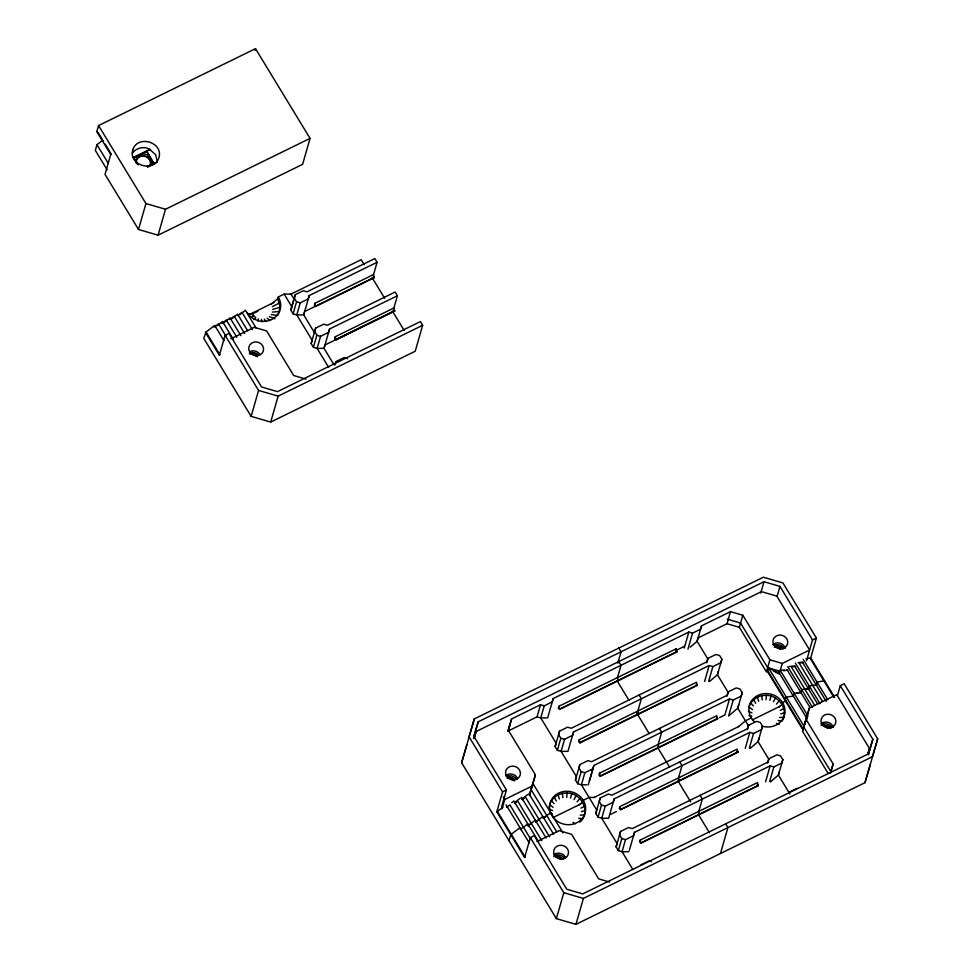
<?xml version="1.0" encoding="UTF-8"?>
<svg xmlns="http://www.w3.org/2000/svg" width="973" height="973" viewBox="0 0 973 973"><rect width="100%" height="100%" fill="white"/><g stroke="black" fill="none" stroke-linecap="round" stroke-linejoin="round"><path stroke-width="1.46" d="M566.712 797.434L567.077 793.056C581.416 792.667 591.633 812.163 579.847 822.136M766.055 699.721L766.408 695.342C778.838 695.306 789.285 709.986 782.061 721.09L778.108 720.543M154.123 163.476L157.371 161.883L155.668 154.756L149.927 149.623L146.668 151.216L154.014 163.829L146.668 151.216M278.375 314.145L280.2 307.213L277.767 298.76L278.278 296.984L284.14 294.114L291.036 294.089L294.114 299.137M549.222 807.541C549.733 798.736 558.648 792.581 567.077 793.056M96.838 131.623L98.565 125.578L255.498 48.65L310.046 138.397L302.615 164.34L158.076 235.186L138.507 229.47L105.023 174.374L110.727 154.476L96.838 131.623L97.422 131.331M102.347 140.513L96.947 144.685L95.318 150.377L107.091 169.74M152.725 164.461L147.568 166.991A7.492 6.847 16 0 0 150.292 157.699A7.492 6.847 16 0 0 140.112 154.731A7.492 6.847 16 0 0 137.388 164.023L133.763 157.541L138.239 164.899M149.927 149.623C145.086 145.792 135.806 147.726 132.316 153.369M157.371 161.883L147.13 166.602M138.507 229.47L145.95 203.539L98.565 125.578M158.076 235.186L165.519 209.256L310.046 138.397M254.987 50.426L255.498 48.65M206.069 332.073L203.758 338.397L251.131 416.359L270.701 422.075L415.228 351.229L422.671 325.286L420.409 321.577L277.5 391.632L261.542 386.974L228.996 333.411L225.079 335.32L219.375 355.218L219.959 354.926L206.069 332.073L214.705 325.396L223.96 340.635M251.131 416.359L258.563 390.428L225.079 335.32M314.437 332.596L303.685 314.899L296.789 314.924L293.092 313.841L290.83 310.119L295.281 294.661L303.296 290.732L307.006 291.815L374.812 258.575L377.074 262.296L373.559 274.544L374.337 277.646L315.702 306.386L314.364 305.242L314.924 303.284L373.559 274.544M290.83 310.119L295.281 294.661M293.092 313.841L296.558 301.764L294.296 298.042M377.074 262.296L309.256 295.537L308.271 298.918L300.256 302.846L296.789 314.924L312.151 340.197L311.165 343.566L313.415 347.288L317.125 348.37L324.009 348.346L333.994 364.778M270.701 422.075L278.144 396.145L422.671 325.286M309.256 295.537L303.685 314.899L304.671 311.518L374.435 277.293M315.702 306.386L314.924 303.284M311.165 343.566L315.617 328.12L323.632 324.191L327.329 325.262L395.147 292.022L397.398 295.743L393.883 307.991L394.661 311.092L336.026 339.832L334.7 338.689L335.259 336.731L393.883 307.991M313.415 347.288L316.882 335.211L314.62 331.489L315.617 328.12M397.398 295.743L329.592 328.983L328.594 332.365L320.579 336.293L317.125 348.37L328.643 367.32M329.592 328.983L324.009 348.346L325.006 344.965L392.812 311.725M336.026 339.832L335.259 336.731M870.239 764.778L865.009 782.657L575.955 924.35L556.374 918.634L461.628 762.723L474.301 718.913L763.355 577.22L782.924 582.924L816.408 638.033L810.704 657.918L834.627 697.288M473.693 737.461L478.169 721.832L763.987 581.72L779.957 586.391L812.504 639.942L806.532 660.764M474.143 738.337L476.113 731.514L761.445 591.633L776.855 596.145L809.609 650.025L782.243 663.44L769.911 659.84L742.813 615.24L730.48 611.64L701.545 625.821L700.56 629.203L692.545 633.131L688.848 632.049L553.211 698.529L552.226 701.91L544.211 705.839L540.514 704.756L511.591 718.938L508.295 730.2L535.393 774.8L532.693 784.202M511.591 718.938L508.125 731.015L537.047 716.846L540.757 717.916L547.641 717.904L553.211 698.529M865.009 782.657L877.682 738.848L844.187 683.739L840.283 685.661L872.83 739.225L868.561 753.795L582.742 893.907L566.785 889.249L534.238 835.685L530.321 837.607L524.617 857.493L496.838 811.786L502.542 791.888L469.059 736.792L474.301 718.913M501.569 807.031L506.459 789.979L473.9 736.415L478.169 721.832M502.044 808.879L504.732 799.478L503.175 796.911M537.047 716.846L540.514 704.756M544.211 705.839L540.757 717.916L556.106 743.19L555.121 746.571L557.383 750.292L561.08 751.363L567.964 751.351L573.547 731.988L709.171 665.496L712.881 666.578L720.884 662.649L721.881 659.268L719.619 655.547L715.921 654.476L707.906 658.405L706.921 661.774L571.285 728.266L567.587 727.184L559.572 731.112L558.587 734.493L560.837 738.215L564.547 739.285L572.55 735.357L573.547 731.988M509.001 840.684L510.728 834.639L519.947 827.682M535.393 774.8L529.409 795.452L532.9 783.46L562.966 832.937M558.891 706.289L558.332 708.247L559.657 709.39L676.916 651.91L676.15 648.809L558.891 706.289L559.657 709.39M555.121 746.571L559.572 731.112M557.383 750.292L560.837 738.215M564.547 739.285L561.08 751.363L576.442 776.636L575.444 780.018L577.707 783.739L581.404 784.822L586.914 784.797M579.215 739.735L578.655 741.694L579.993 742.837L697.252 685.357L696.473 682.255L579.215 739.735L579.993 742.837M575.444 780.018L579.896 764.559L587.911 760.631L591.608 761.713L727.245 695.233L728.23 691.852L736.245 687.923L739.942 689.006L742.204 692.715L737.753 708.174L728.619 716.006L733.204 700.025L741.219 696.096L742.204 692.715M577.707 783.739L581.173 771.662L578.911 767.94L579.896 764.559M733.204 700.025L729.507 698.942L593.871 765.435L592.885 768.816L584.87 772.732L581.404 784.822L596.765 810.083L595.768 813.464L598.03 817.186L601.728 818.269L608.624 818.244L614.194 798.882L749.83 732.389L753.528 733.472L761.543 729.543L762.528 726.162L760.278 722.452L756.568 721.37L748.565 725.299L747.568 728.68L611.944 795.16L608.234 794.077L600.232 798.006L599.234 801.387L601.496 805.109L605.194 806.191L613.209 802.263L614.194 798.882M617.819 663.148L621.078 651.776L618.828 648.067M588.3 784.797L592.885 768.816M589.285 781.416L593.871 765.435M618.293 680.65L617.514 677.549L621.029 665.289L618.779 661.579M556.374 918.634L563.817 892.703L530.321 837.607M599.538 773.182L598.979 775.14L600.317 776.284L717.575 718.804L716.797 715.702L599.538 773.182L600.317 776.284M595.768 813.464L600.232 798.006M598.03 817.186L601.496 805.109M605.194 806.191L601.728 818.269L617.089 843.53L616.104 846.911L618.354 850.633L622.063 851.716L628.947 851.691M575.955 924.35L583.386 898.42L872.44 756.714L877.682 738.848M619.874 806.629L619.315 808.587L620.64 809.731L737.899 752.251L737.133 749.149L619.874 806.629L620.64 809.731M616.104 846.911L620.555 831.453L628.57 827.524L632.268 828.607L767.892 762.127L768.889 758.745L776.904 754.817L780.601 755.899L782.864 759.609L778.4 775.067L770.409 781.927M675.59 650.755L676.15 648.809M618.354 850.633L621.82 838.556L619.558 834.834L620.555 831.453M782.864 759.609L781.866 762.99L773.851 766.919L770.154 765.836L634.53 832.329L633.532 835.71L625.517 839.638L622.063 851.716L632.815 869.4M684.262 648.03L688.848 632.049M629.373 850.244L634.53 832.329M687.96 649.113L692.545 633.131M701.545 625.821L697.094 641.28L690.246 647.154M640.198 840.076L639.638 842.034L640.964 843.177L758.235 785.697L757.456 782.596L640.198 840.076L640.964 843.177M706.653 662.759L707.906 658.405M704.586 681.477L709.171 665.496M708.709 681.112L712.881 666.578M707.845 658.964L697.094 641.28L698.091 637.899L727.013 623.717L730.48 611.64M721.881 659.268L717.429 674.727L709.439 681.587M769.911 659.84L766.444 671.917L739.346 627.317L742.813 615.24M726.989 696.206L728.23 691.852M729.507 698.942L724.921 714.924L719.497 717.587M760.728 593.092L763.987 581.72M777.099 596.327L779.957 586.391M747.313 729.653L748.565 725.299M745.245 748.383L749.83 732.389M803.236 729.118L767.782 670.762L768.597 667.928L779.434 673.255L807.213 718.962L806.167 719.108L804.051 726.272L768.597 667.928M749.356 748.006L753.528 733.472M720.482 853.503L727.913 827.573L725.651 823.851M762.528 726.162L758.076 741.621L750.086 748.48M778.388 673.401L779.081 670.981L767.673 667.66L740.562 623.061L727.305 619.181M782.243 663.44L779.191 674.094L773.426 670.871M767.636 763.1L768.889 758.745M765.569 781.83L770.154 765.836M769.692 781.453L773.851 766.919M806.167 719.108L809.354 708.04L836.707 694.625L869.461 748.517L867.892 753.978M816.189 684.895L817.004 682.061L824.593 680.784M837.437 695.61L840.283 685.661M830.456 773.292L833.156 763.902L806.045 719.302L802.591 731.38L828.145 773.426M868.354 754.853L872.83 739.225M570.519 798.067L571.747 793.834M769.85 700.341L771.09 696.121M334.955 364.936L335.94 361.567L343.956 357.638L347.653 358.709M461.628 762.723L466.858 744.844M474.046 738.556L476.113 731.514M508.015 731.295L509.597 725.907M530.103 793.044L533.155 782.62M718.415 671.346L717.429 674.727L728.181 692.411M738.738 704.793L737.753 708.174L748.505 725.858M759.074 738.239L758.076 741.621L768.828 759.317M779.397 771.686L778.4 775.067L789.93 794.029M809.354 708.04L803.807 727.123L830.906 771.711M830.674 772.343L833.156 763.902M867.807 754.148L869.461 748.517M257.821 321.187L258.502 318.864M766.408 695.342C758.879 695.002 751.229 699.563 748.979 706.957L752.47 709.597M574.058 799.575L576.101 795.695M773.389 701.861L775.445 697.982M577.086 801.874L579.835 798.517M776.43 704.148L779.178 700.791M254.002 319.558L255.79 317.709L251.654 313.695L247.787 313.987M738.58 726.685L745.427 720.811L751.29 717.94M271.199 304.123L277.767 298.76M579.422 804.78L582.718 802.105L583.216 800.329L589.079 797.446L594.6 797.434M778.765 707.067L782.049 704.379L782.56 702.603L786.087 700.888M224.094 322.55L230.042 317.879L240.854 335.661M231.61 318.852L237.57 314.194L247.604 330.698M515.447 801.971L520.214 798.237M521.783 799.21L527.731 794.552M528.144 825.761L535.296 820.154M535.673 822.063L542.812 816.469M214.194 327.171L218.511 323.839L226.04 336.232M217.125 325.736L222.525 321.564L233.325 339.346M222.014 323.34L226.332 320.008L236.865 337.351M229.835 319.509L234.152 316.176L244.685 333.52M237.643 315.678L241.961 312.345L252.506 329.689M239.99 314.534L245.391 310.363L256.179 328.12M496.838 811.786L502.822 807.322M511.725 802.664L513.878 800.986L538.568 841.621M506.665 807.383L509.901 804.89L530.978 839.565M514.486 803.552L517.721 801.047L541.815 840.696M522.294 799.721L525.529 797.215L549.623 836.865M520.214 829.689L527.767 823.851M528.035 825.858L531.27 823.353M535.855 822.027L539.091 819.521M543.08 818.475L550.633 812.637M543.664 818.184L546.899 815.69M272.331 306.69L279.579 302.871M580.893 808.125L584.518 806.216M780.237 710.399L783.861 708.49M110.727 154.476L111.311 154.184L105.145 144.028M133.204 157.504L150.024 149.258M133.666 157.894L146.558 151.569M249.392 314.498L273.936 302.469M290.295 294.454L361.202 259.694L364.206 264.644M252.749 313.768L257.967 311.214M230.808 338.823L254.257 327.317L266.59 330.917L293.688 375.517L306.033 379.117M249.818 353.734L252.408 352.469M250.243 354.136L252.785 352.895M336.135 339.48L394.758 310.74M676.284 650.305L684.445 646.303M559.767 709.037L677.026 651.557M774.642 646.546L777.232 645.281M507.079 778.327L509.621 777.074M580.09 742.484L697.349 685.004M774.423 647.264L778.242 645.391M502.542 791.888L506.459 789.979M812.504 639.942L816.408 638.033M504.732 799.478L532.097 786.062M805.924 658.806L810.704 657.918M600.414 775.931L717.673 718.451M784.919 700.232L786.33 697.094L793.323 696.109L794.138 693.263L800.852 692.423L801.667 689.577L808.381 688.726L809.195 685.892L816.894 684.797M553.272 817.454L580.54 804.087M594.175 797.398L738.702 726.551M752.348 719.862L779.616 706.495M537.047 841.523L559.195 830.662L571.528 834.262L598.638 878.862L609.597 882.061M806.86 716.7L808.028 716.128L780.249 670.409L784.274 669.898M610.971 814.194L616.396 811.543M620.75 809.378L738.008 751.898M553.771 856.654L556.361 855.376M821.127 725.59L823.705 724.326M556.459 856.86L559.001 855.608M641.073 842.825L758.332 785.345M640.879 864.912L648.894 860.983L651.363 861.701M789.212 792.192L797.228 788.264M250.73 317.101L253.442 315.945M272.708 309.402L280.2 307.213M780.735 713.939L784.481 712.844M581.392 811.652L585.138 810.558M798.103 662.637L802.299 662.041L826.223 701.411M803.345 662.504L799.137 663.1L822.477 701.497M795.525 666.335L791.329 666.931L814.656 705.328M783.508 670.762L787.704 670.166M804.878 689.225L809.074 688.629M797.057 693.056L801.265 692.46M789.115 666.554L793.141 666.043M272.331 312.09L279.579 311.518M779.507 717.49L783.861 717.137M580.163 815.204L584.518 814.863M271.199 314.559L277.779 315.459M578.777 818.269L582.718 818.804M251.058 354.05L254.561 354.634M775.554 646.108L779.057 646.692M826.016 725.663L827.159 725.846M508.198 777.172L511.701 777.755M556.301 856.325L559.816 856.909M748.979 715.605L751.898 716.177M549.636 813.319L552.555 813.902M145.95 203.539L165.519 209.256M296.558 301.764L300.256 302.846M316.882 335.211L320.579 336.293M258.563 390.428L278.144 396.145M727.013 623.717L739.346 627.317M767.782 670.762L766.858 670.494L802.993 729.957M581.173 771.662L584.87 772.732M621.82 838.556L625.517 839.638M563.817 892.703L583.386 898.42M269.412 316.639L274.909 318.803M776.442 723.34L779.191 724.423M748.359 711.251L751.995 712.917M549.015 808.977L552.652 810.643M775.25 646.206L780.297 649.125M252.323 353.807L257.383 356.726M823.353 725.359L828.412 728.29M507.894 777.257L514.218 780.918M555.997 856.422L561.056 859.341M373.231 276.867L374.337 277.646M393.554 310.326L394.661 311.092M675.809 651.132L676.916 651.91M696.145 684.578L697.252 685.357M716.469 718.025L717.575 718.804M736.792 751.472L737.899 752.251M757.128 784.919L758.235 785.697M637.51 713.318L638.616 714.097L637.85 710.995L641.365 698.736L639.103 695.026M657.833 746.765L658.94 747.544L658.174 744.442L661.689 732.183L659.426 728.473M678.169 780.212L679.276 780.991L678.497 777.889L682.012 765.629L679.75 761.92M698.492 813.659L699.599 814.437L698.821 811.336L702.336 799.088L700.086 795.367M267.076 318.195L270.141 320.518M573.036 822.319L575.092 823.863M549.636 804.671L553.126 807.31M750.779 703.005L753.357 705.948M551.436 800.73L554.014 803.662M264.352 319.12L265.994 321.552M810.12 658.21L834.043 697.58M803.114 659.207L827.816 699.83M795.306 663.039L819.996 703.661M794.491 665.873L817.636 703.966M781.295 646.473L782.791 648.918M781.197 646.826L782.681 649.283M829.3 725.992L830.796 728.436M787.777 666.724L812.467 707.359M786.962 669.57L810.108 707.663M372.136 277.706L384.651 298.285M392.46 311.141L404.184 330.443M617.198 680.942L628.923 700.232M636.743 713.1L649.246 733.678M657.845 747.823L669.57 767.113M678.169 781.27L690.672 801.849M698.492 814.705L709.439 832.718M284.14 294.114L291.827 306.738M531.1 789.675L556.69 831.793M528.923 793.615L553.625 834.25M521.406 797.301L546.096 837.935M98.2 132.596L103.6 141.486M506.057 804.817L529.215 842.91M96.947 144.685L108.246 163.269M497.434 811.494L525.213 857.213M205.485 332.365L219.375 355.218M753.649 699.672L755.68 703.236M554.306 797.386L556.337 800.949M757.383 697.179L758.721 701.217M558.04 794.905L559.378 798.93M261.433 319.351L261.907 321.868M761.737 695.707L762.26 700.013M562.394 793.421L562.917 797.726M820.944 723.815A7.492 6.847 16 0 1 833.399 727.451M821.978 724.569A7.492 6.847 16 0 1 832.146 727.536M772.83 644.649A7.492 6.847 16 0 1 785.296 648.298M773.863 645.403A7.492 6.847 16 0 1 784.043 648.371M553.588 854.878A7.492 6.847 16 0 1 565.301 856.812M554.622 855.62A7.492 6.847 16 0 1 564.802 858.587M505.486 775.712A7.492 6.847 16 0 1 517.198 777.658M506.519 776.466A7.492 6.847 16 0 1 516.687 779.434M507.724 777.646A7.492 6.847 16 0 0 520.19 775.104A7.492 6.847 16 0 0 511.056 766.262A7.492 6.847 16 0 0 507.724 777.646A7.492 6.847 16 0 1 514.997 779.726M823.182 725.749A7.492 6.847 16 0 0 835.649 723.207A7.492 6.847 16 0 0 826.515 714.364A7.492 6.847 16 0 0 823.182 725.749A7.492 6.847 16 0 1 830.456 727.828M754.16 721.516A18.171 16.602 16 0 1 759.293 694.795A18.171 16.602 16 0 1 784.919 709.609A18.171 16.602 16 0 1 762.26 726.199M555.911 856.787A7.492 6.847 16 0 1 563.099 858.891M775.153 646.571A7.492 6.847 16 0 1 782.353 648.675M135.782 162.673A7.492 6.847 16 0 1 144.199 156.203A7.492 6.847 16 0 1 150.426 165.094M135.879 162.309A7.492 6.847 16 0 1 144.296 155.85A7.492 6.847 16 0 1 150.523 164.741M250.973 353.442A7.492 6.847 16 0 1 258.161 355.546M278.278 296.984A18.171 16.602 16 0 1 271.686 319.509A18.171 16.602 16 0 1 247.008 312.309M249.891 351.569A7.492 6.847 16 0 1 260.059 354.537M249.38 353.345A7.492 6.847 16 0 1 258.368 354.829M132.79 149.939C128.266 165.471 154.403 173.085 158.964 157.577C163.488 142.046 137.351 134.432 132.79 149.939M554.829 819.242A18.171 16.602 16 0 0 585.028 813.087A18.171 16.602 16 0 0 562.905 791.645A18.171 16.602 16 0 0 554.829 819.242M555.838 856.799A7.492 6.847 16 0 0 568.293 854.258A7.492 6.847 16 0 0 559.171 845.415A7.492 6.847 16 0 0 555.838 856.799M775.08 646.583A7.492 6.847 16 0 0 787.534 644.041A7.492 6.847 16 0 0 778.412 635.199A7.492 6.847 16 0 0 775.08 646.583M250.888 353.454A7.492 6.847 16 0 0 263.355 350.925A7.492 6.847 16 0 0 254.233 342.082A7.492 6.847 16 0 0 250.888 353.454"/></g></svg>
